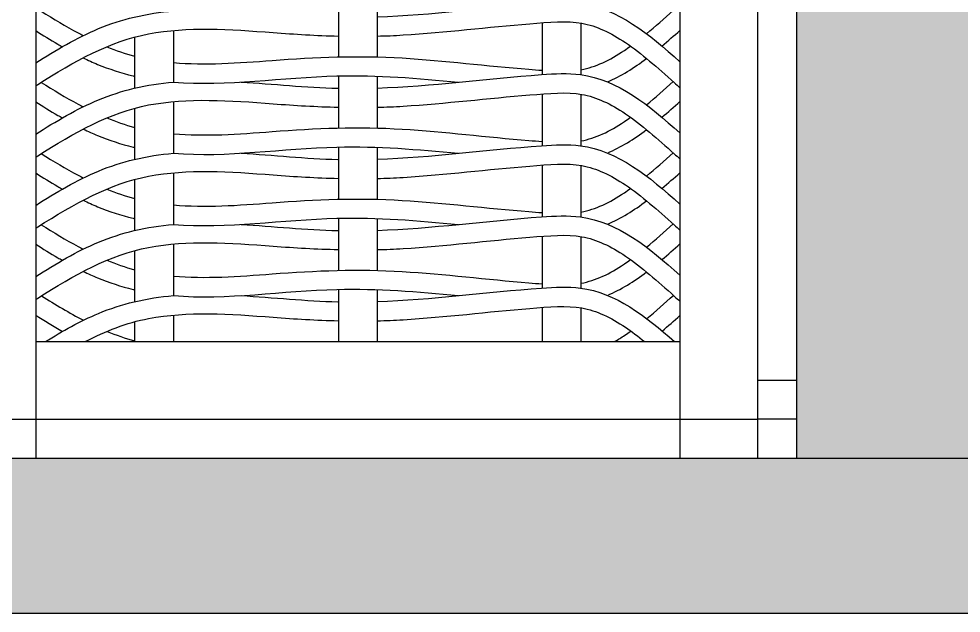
# Model space of a CAD drawing. Header units: millimetres. Extents: x 3409 to 3822, y 896 to 1108.
# Drawn here: x 3718.662 to 3719.876, y 1037.441 to 1038.207 of the extents above; entities that cross this region are included whole.
import ezdxf

# ---------------------------------------------------------------- set-up
doc = ezdxf.new("R2010")
doc.units = ezdxf.units.MM
for name, color, linetype in [('a-epipla', 8, 'Continuous'), ('a-toixoi', 5, 'Continuous'), ('toixoi_provolh', 150, 'Continuous')]:
    doc.layers.add(name, color=color, linetype=linetype)

msp = doc.modelspace()

# ---------------------------------------------------------------- hatches: boundary and pattern name
at = {"layer": 'a-epipla', "true_color": 0xc7c8ca}
h = msp.add_hatch(color=9, dxfattribs=at)
h.dxf.hatch_style = 1
h.paths.add_polyline_path([(3742.7639, 1037.6405), (3676.9639, 1037.6405), (3676.9639, 1037.4405), (3742.7639, 1037.4405)])
at = {"layer": 'toixoi_provolh', "true_color": 0xa7a8aa}
h = msp.add_hatch(color=253, dxfattribs=at)
h.dxf.hatch_style = 1
h.paths.add_polyline_path([(3716.2639, 1040.6405), (3713.2639, 1040.6405), (3713.2639, 1040.2405), (3716.2639, 1040.2405)])
h.paths.add_polyline_path([(3713.2639, 1040.6405), (3712.8639, 1040.6405), (3712.8639, 1037.6405), (3713.2639, 1037.6405)])
h.paths.add_polyline_path([(3719.6639, 1040.6405), (3716.6639, 1040.6405), (3716.6639, 1040.2405), (3719.6639, 1040.2405)])
h.paths.add_polyline_path([(3716.6639, 1040.6405), (3716.2639, 1040.6405), (3716.2639, 1040.2405), (3716.2639, 1037.6405), (3716.6639, 1037.6405)])
h.paths.add_polyline_path([(3723.0639, 1040.6405), (3720.0639, 1040.6405), (3720.0639, 1040.2405), (3723.0639, 1040.2405)])
h.paths.add_polyline_path([(3720.0639, 1040.6405), (3719.6639, 1040.6405), (3719.6639, 1040.2405), (3719.6639, 1037.6405), (3720.0639, 1037.6405)])
h.paths.add_polyline_path([(3723.4639, 1040.6405), (3723.0639, 1040.6405), (3723.0639, 1040.2405), (3723.0639, 1037.6405), (3723.4639, 1037.6405)])

# ---------------------------------------------------------------- linework, layer by layer
at = {"layer": 'a-epipla'}
for p, q in [((3719.6139, 1040.1905), (3719.6139, 1037.6905)), ((3718.6839, 1040.0905), (3718.6839, 1037.6405)), ((3719.5139, 1040.0905), (3719.5139, 1037.6405)), ((3719.0739, 1038.2249), (3719.0739, 1038.1575)), ((3719.1239, 1038.2245), (3719.1239, 1038.1575)), ((3718.8614, 1038.1917), (3718.8614, 1038.125)), ((3719.3364, 1038.2016), (3719.3364, 1038.1348)), ((3719.3864, 1038.2012), (3719.3864, 1038.1347)), ((3718.8114, 1038.1831), (3718.8114, 1038.1172)), ((3719.0739, 1038.1331), (3719.0739, 1038.0658)), ((3719.1239, 1038.1327), (3719.1239, 1038.0658)), ((3719.3364, 1038.1098), (3719.3364, 1038.0431)), ((3719.3864, 1038.1094), (3719.3864, 1038.043)), ((3718.8614, 1038.0999), (3718.8614, 1038.0333)), ((3718.8114, 1038.0914), (3718.8114, 1038.0255)), ((3719.0739, 1038.0414), (3719.0739, 1037.974)), ((3719.1239, 1038.041), (3719.1239, 1037.9741)), ((3719.3364, 1038.0181), (3719.3364, 1037.9513)), ((3719.3864, 1038.0177), (3719.3864, 1037.9512)), ((3718.8114, 1037.9996), (3718.8114, 1037.9338)), ((3718.8614, 1038.0082), (3718.8614, 1037.9415)), ((3719.0739, 1037.9496), (3719.0739, 1037.8823)), ((3719.1239, 1037.9492), (3719.1239, 1037.8823)), ((3719.3364, 1037.9263), (3719.3364, 1037.8596)), ((3719.3864, 1037.9259), (3719.3864, 1037.8595)), ((3718.8614, 1037.9164), (3718.8614, 1037.8498)), ((3718.8114, 1037.9079), (3718.8114, 1037.842)), ((3719.0739, 1037.8579), (3719.0739, 1037.7905)), ((3719.1239, 1037.8575), (3719.1239, 1037.7905)), ((3719.3364, 1037.8346), (3719.3364, 1037.7905)), ((3719.3864, 1037.8342), (3719.3864, 1037.7905)), ((3718.8114, 1037.8161), (3718.8114, 1037.7905)), ((3718.8614, 1037.8247), (3718.8614, 1037.7905)), ((3718.6839, 1037.7905), (3719.5139, 1037.7905)), ((3719.6639, 1037.7405), (3719.6139, 1037.7405)), ((3716.7139, 1037.6905), (3719.6139, 1037.6905)), ((3719.6639, 1037.6905), (3719.6139, 1037.6905)), ((3719.6139, 1037.6905), (3719.6139, 1037.6405))]:
    msp.add_line(p, q, dxfattribs=at)
for points, knots in [([(3719.1239, 1038.2092), (3719.1944, 1038.2116), (3719.2804, 1038.2238), (3719.4203, 1038.2314), (3719.4742, 1038.1868), (3719.5139, 1038.1514)], [0.4662693, 0.4662693, 0.4662693, 0.4662693, 0.6786549, 0.7286549, 0.877812, 0.877812, 0.877812, 0.877812]), ([(3718.6839, 1038.1497), (3718.7101, 1038.1662), (3718.7503, 1038.1905), (3718.8117, 1038.2105), (3718.8444, 1038.2153), (3718.8614, 1038.2168)], [0.0125232, 0.0125232, 0.0125232, 0.0125232, 0.1049264, 0.1530593, 0.2047826, 0.2047826, 0.2047826, 0.2047826]), ([(3718.6911, 1038.2164), (3718.707, 1038.2064), (3718.7228, 1038.1969), (3718.7386, 1038.1884), (3718.7408, 1038.1872), (3718.743, 1038.1861), (3718.7451, 1038.185)], [0.00678697, 0.00678697, 0.00678697, 0.00678697, 0.06344334, 0.06344334, 0.06344334, 0.07121295, 0.07121295, 0.07121295, 0.07121295]), ([(3719.1239, 1038.1844), (3719.1351, 1038.1846), (3719.1462, 1038.1851), (3719.2124, 1038.1892), (3719.2664, 1038.1959), (3719.345, 1038.2023), (3719.3687, 1038.2044), (3719.4064, 1038.1975), (3719.4249, 1038.1887), (3719.4643, 1038.1621), (3719.4851, 1038.1436), (3719.5066, 1038.1244), (3719.509, 1038.1222), (3719.5114, 1038.12), (3719.5139, 1038.1178)], [0.4655013, 0.4655013, 0.4655013, 0.4655013, 0.498274, 0.498274, 0.6616991, 0.6616991, 0.7352337, 0.7352337, 0.8087683, 0.8087683, 0.8895351, 0.8895351, 0.8895351, 0.8986667, 0.8986667, 0.8986667, 0.8986667]), ([(3718.6839, 1038.1202), (3718.6848, 1038.1207), (3718.6857, 1038.1213), (3718.6866, 1038.1219), (3718.734, 1038.1519), (3718.7792, 1038.1777), (3718.8796, 1038.1968), (3718.9337, 1038.1932), (3719.0176, 1038.1868), (3719.0457, 1038.1851), (3719.0739, 1038.1844)], [-0.0032083, -0.0032083, -0.0032083, -0.0032083, 0, 0, 0, 0.1674245, 0.1674245, 0.3348489, 0.3348489, 0.4168796, 0.4168796, 0.4168796, 0.4168796]), ([(3718.6839, 1038.1914), (3718.6933, 1038.1854), (3718.7028, 1038.1796), (3718.7124, 1038.174), (3718.7144, 1038.1728), (3718.7163, 1038.1717), (3718.7183, 1038.1706)], [0.01406967, 0.01406967, 0.01406967, 0.01406967, 0.04740122, 0.04740122, 0.04740122, 0.05413463, 0.05413463, 0.05413463, 0.05413463]), ([(3719.3864, 1038.141), (3719.4052, 1038.1445), (3719.4236, 1038.1532), (3719.445, 1038.1677), (3719.4476, 1038.1695), (3719.4503, 1038.1714)], [0.73539871, 0.73539871, 0.73539871, 0.73539871, 0.80876826, 0.80876826, 0.81911219, 0.81911219, 0.81911219, 0.81911219]), ([(3718.7452, 1038.1563), (3718.7513, 1038.1533), (3718.772, 1038.1439), (3718.7945, 1038.1366), (3718.8107, 1038.1328), (3718.8114, 1038.1326)], [0.08463791, 0.08463791, 0.08463791, 0.08463791, 0.10492637, 0.15305927, 0.15507122, 0.15507122, 0.15507122, 0.15507122]), ([(3718.8614, 1038.1502), (3718.9019, 1038.1467), (3718.9446, 1038.1496), (3719.0436, 1038.1573), (3719.1008, 1038.1596), (3719.2111, 1038.1527), (3719.2651, 1038.146), (3719.3251, 1038.1411), (3719.3308, 1038.1407), (3719.3364, 1038.1403)], [0.2038605, 0.2038605, 0.2038605, 0.2038605, 0.3348489, 0.3348489, 0.498274, 0.498274, 0.6616991, 0.6616991, 0.6790294, 0.6790294, 0.6790294, 0.6790294]), ([(3718.8614, 1038.125), (3718.9305, 1038.1194), (3719.0556, 1038.1402), (3719.1763, 1038.1301), (3719.2285, 1038.125)], [0.2060573, 0.2060573, 0.2060573, 0.2060573, 0.4155593, 0.5729024, 0.5729024, 0.5729024, 0.5729024]), ([(3719.1239, 1038.1174), (3719.1944, 1038.1198), (3719.2804, 1038.132), (3719.4203, 1038.1397), (3719.4742, 1038.095), (3719.5139, 1038.0596)], [0.4662693, 0.4662693, 0.4662693, 0.4662693, 0.6786549, 0.7286549, 0.877812, 0.877812, 0.877812, 0.877812]), ([(3718.6839, 1038.058), (3718.7101, 1038.0745), (3718.7503, 1038.0987), (3718.8117, 1038.1188), (3718.8444, 1038.1236), (3718.8614, 1038.125)], [0.0125232, 0.0125232, 0.0125232, 0.0125232, 0.1049264, 0.1530593, 0.2047826, 0.2047826, 0.2047826, 0.2047826]), ([(3718.6911, 1038.1247), (3718.707, 1038.1147), (3718.7228, 1038.1052), (3718.7386, 1038.0967), (3718.7408, 1038.0955), (3718.743, 1038.0944), (3718.7451, 1038.0932)], [0.00678697, 0.00678697, 0.00678697, 0.00678697, 0.06344334, 0.06344334, 0.06344334, 0.07121295, 0.07121295, 0.07121295, 0.07121295]), ([(3718.9485, 1038.1251), (3718.99, 1038.1227), (3719.0321, 1038.1181), (3719.0737, 1038.1171), (3719.0739, 1038.1171)], [0.2917847, 0.2917847, 0.2917847, 0.2917847, 0.4155593, 0.4161946, 0.4161946, 0.4161946, 0.4161946]), ([(3719.1239, 1038.0926), (3719.1351, 1038.0929), (3719.1462, 1038.0933), (3719.2124, 1038.0975), (3719.2664, 1038.1042), (3719.345, 1038.1105), (3719.3687, 1038.1127), (3719.4064, 1038.1058), (3719.4249, 1038.097), (3719.4643, 1038.0704), (3719.4851, 1038.0519), (3719.5066, 1038.0326), (3719.509, 1038.0305), (3719.5114, 1038.0283), (3719.5139, 1038.0261)], [0.4655013, 0.4655013, 0.4655013, 0.4655013, 0.498274, 0.498274, 0.6616991, 0.6616991, 0.7352337, 0.7352337, 0.8087683, 0.8087683, 0.8895351, 0.8895351, 0.8895351, 0.8986667, 0.8986667, 0.8986667, 0.8986667]), ([(3718.6839, 1038.0284), (3718.6848, 1038.029), (3718.6857, 1038.0296), (3718.6866, 1038.0301), (3718.734, 1038.0601), (3718.7792, 1038.086), (3718.8796, 1038.1051), (3718.9337, 1038.1015), (3719.0176, 1038.095), (3719.0457, 1038.0934), (3719.0739, 1038.0927)], [-0.0032083, -0.0032083, -0.0032083, -0.0032083, 0, 0, 0, 0.1674245, 0.1674245, 0.3348489, 0.3348489, 0.4168796, 0.4168796, 0.4168796, 0.4168796]), ([(3718.6839, 1038.0996), (3718.6933, 1038.0937), (3718.7028, 1038.0878), (3718.7124, 1038.0822), (3718.7144, 1038.0811), (3718.7163, 1038.08), (3718.7183, 1038.0788)], [0.01406967, 0.01406967, 0.01406967, 0.01406967, 0.04740122, 0.04740122, 0.04740122, 0.05413463, 0.05413463, 0.05413463, 0.05413463]), ([(3719.3864, 1038.0493), (3719.4052, 1038.0527), (3719.4236, 1038.0615), (3719.445, 1038.0759), (3719.4476, 1038.0778), (3719.4503, 1038.0797)], [0.73539871, 0.73539871, 0.73539871, 0.73539871, 0.80876826, 0.80876826, 0.81911219, 0.81911219, 0.81911219, 0.81911219]), ([(3718.7452, 1038.0646), (3718.7513, 1038.0616), (3718.772, 1038.0522), (3718.7945, 1038.0449), (3718.8107, 1038.041), (3718.8114, 1038.0409)], [0.08463791, 0.08463791, 0.08463791, 0.08463791, 0.10492637, 0.15305927, 0.15507122, 0.15507122, 0.15507122, 0.15507122]), ([(3718.8614, 1038.0584), (3718.9019, 1038.055), (3718.9446, 1038.0579), (3719.0436, 1038.0656), (3719.1008, 1038.0679), (3719.2111, 1038.061), (3719.2651, 1038.0542), (3719.3251, 1038.0494), (3719.3308, 1038.0489), (3719.3364, 1038.0485)], [0.2038605, 0.2038605, 0.2038605, 0.2038605, 0.3348489, 0.3348489, 0.498274, 0.498274, 0.6616991, 0.6616991, 0.6790294, 0.6790294, 0.6790294, 0.6790294]), ([(3718.6839, 1037.9662), (3718.7101, 1037.9827), (3718.7503, 1038.007), (3718.8117, 1038.027), (3718.8444, 1038.0319), (3718.8614, 1038.0333)], [0.0125232, 0.0125232, 0.0125232, 0.0125232, 0.1049264, 0.1530593, 0.2047826, 0.2047826, 0.2047826, 0.2047826]), ([(3718.8614, 1038.0333), (3718.9305, 1038.0277), (3719.0556, 1038.0485), (3719.1763, 1038.0383), (3719.2285, 1038.0333)], [0.2060573, 0.2060573, 0.2060573, 0.2060573, 0.4155593, 0.5729024, 0.5729024, 0.5729024, 0.5729024]), ([(3718.9485, 1038.0334), (3718.99, 1038.031), (3719.0321, 1038.0264), (3719.0737, 1038.0253), (3719.0739, 1038.0253)], [0.2917847, 0.2917847, 0.2917847, 0.2917847, 0.4155593, 0.4161946, 0.4161946, 0.4161946, 0.4161946]), ([(3719.1239, 1038.0257), (3719.1944, 1038.0281), (3719.2804, 1038.0403), (3719.4203, 1038.0479), (3719.4742, 1038.0033), (3719.5139, 1037.9679)], [0.4662693, 0.4662693, 0.4662693, 0.4662693, 0.6786549, 0.7286549, 0.877812, 0.877812, 0.877812, 0.877812]), ([(3718.6911, 1038.0329), (3718.707, 1038.0229), (3718.7228, 1038.0134), (3718.7386, 1038.0049), (3718.7408, 1038.0038), (3718.743, 1038.0026), (3718.7451, 1038.0015)], [0.00678697, 0.00678697, 0.00678697, 0.00678697, 0.06344334, 0.06344334, 0.06344334, 0.07121295, 0.07121295, 0.07121295, 0.07121295]), ([(3718.6839, 1037.9367), (3718.6848, 1037.9372), (3718.6857, 1037.9378), (3718.6866, 1037.9384), (3718.734, 1037.9684), (3718.7792, 1037.9942), (3718.8796, 1038.0133), (3718.9337, 1038.0098), (3719.0176, 1038.0033), (3719.0457, 1038.0016), (3719.0739, 1038.0009)], [-0.0032083, -0.0032083, -0.0032083, -0.0032083, 0, 0, 0, 0.1674245, 0.1674245, 0.3348489, 0.3348489, 0.4168796, 0.4168796, 0.4168796, 0.4168796]), ([(3719.1239, 1038.0009), (3719.1351, 1038.0011), (3719.1462, 1038.0016), (3719.2124, 1038.0057), (3719.2664, 1038.0125), (3719.345, 1038.0188), (3719.3687, 1038.0209), (3719.4064, 1038.014), (3719.4249, 1038.0052), (3719.4643, 1037.9787), (3719.4851, 1037.9602), (3719.5066, 1037.9409), (3719.509, 1037.9387), (3719.5114, 1037.9365), (3719.5139, 1037.9343)], [0.4655013, 0.4655013, 0.4655013, 0.4655013, 0.498274, 0.498274, 0.6616991, 0.6616991, 0.7352337, 0.7352337, 0.8087683, 0.8087683, 0.8895351, 0.8895351, 0.8895351, 0.8986667, 0.8986667, 0.8986667, 0.8986667]), ([(3718.6839, 1038.0079), (3718.6933, 1038.002), (3718.7028, 1037.9961), (3718.7124, 1037.9905), (3718.7144, 1037.9893), (3718.7163, 1037.9882), (3718.7183, 1037.9871)], [0.01406967, 0.01406967, 0.01406967, 0.01406967, 0.04740122, 0.04740122, 0.04740122, 0.05413463, 0.05413463, 0.05413463, 0.05413463]), ([(3719.3864, 1037.9575), (3719.4052, 1037.961), (3719.4236, 1037.9697), (3719.445, 1037.9842), (3719.4476, 1037.986), (3719.4503, 1037.988)], [0.73539871, 0.73539871, 0.73539871, 0.73539871, 0.80876826, 0.80876826, 0.81911219, 0.81911219, 0.81911219, 0.81911219]), ([(3718.7452, 1037.9728), (3718.7513, 1037.9699), (3718.772, 1037.9604), (3718.7945, 1037.9531), (3718.8107, 1037.9493), (3718.8114, 1037.9491)], [0.08463791, 0.08463791, 0.08463791, 0.08463791, 0.10492637, 0.15305927, 0.15507122, 0.15507122, 0.15507122, 0.15507122]), ([(3718.8614, 1037.9667), (3718.9019, 1037.9632), (3718.9446, 1037.9661), (3719.0436, 1037.9738), (3719.1008, 1037.9761), (3719.2111, 1037.9692), (3719.2651, 1037.9625), (3719.3251, 1037.9577), (3719.3308, 1037.9572), (3719.3364, 1037.9568)], [0.2038605, 0.2038605, 0.2038605, 0.2038605, 0.3348489, 0.3348489, 0.498274, 0.498274, 0.6616991, 0.6616991, 0.6790294, 0.6790294, 0.6790294, 0.6790294]), ([(3718.8614, 1037.9416), (3718.9305, 1037.936), (3719.0556, 1037.9567), (3719.1763, 1037.9466), (3719.2285, 1037.9415)], [0.2060573, 0.2060573, 0.2060573, 0.2060573, 0.4155593, 0.5729024, 0.5729024, 0.5729024, 0.5729024]), ([(3719.1239, 1037.9339), (3719.1944, 1037.9364), (3719.2804, 1037.9486), (3719.4203, 1037.9562), (3719.4742, 1037.9116), (3719.5139, 1037.8762)], [0.4662693, 0.4662693, 0.4662693, 0.4662693, 0.6786549, 0.7286549, 0.877812, 0.877812, 0.877812, 0.877812]), ([(3718.6839, 1037.8745), (3718.7101, 1037.891), (3718.7503, 1037.9153), (3718.8117, 1037.9353), (3718.8444, 1037.9401), (3718.8614, 1037.9416)], [0.0125232, 0.0125232, 0.0125232, 0.0125232, 0.1049264, 0.1530593, 0.2047826, 0.2047826, 0.2047826, 0.2047826]), ([(3718.6911, 1037.9412), (3718.707, 1037.9312), (3718.7228, 1037.9217), (3718.7386, 1037.9132), (3718.7408, 1037.912), (3718.743, 1037.9109), (3718.7451, 1037.9097)], [0.00678697, 0.00678697, 0.00678697, 0.00678697, 0.06344334, 0.06344334, 0.06344334, 0.07121295, 0.07121295, 0.07121295, 0.07121295]), ([(3718.9485, 1037.9416), (3718.99, 1037.9392), (3719.0321, 1037.9346), (3719.0737, 1037.9336), (3719.0739, 1037.9336)], [0.2917847, 0.2917847, 0.2917847, 0.2917847, 0.4155593, 0.4161946, 0.4161946, 0.4161946, 0.4161946]), ([(3719.1239, 1037.9091), (3719.1351, 1037.9094), (3719.1462, 1037.9098), (3719.2124, 1037.914), (3719.2664, 1037.9207), (3719.345, 1037.9271), (3719.3687, 1037.9292), (3719.4064, 1037.9223), (3719.4249, 1037.9135), (3719.4643, 1037.8869), (3719.4851, 1037.8684), (3719.5066, 1037.8492), (3719.509, 1037.847), (3719.5114, 1037.8448), (3719.5139, 1037.8426)], [0.4655013, 0.4655013, 0.4655013, 0.4655013, 0.498274, 0.498274, 0.6616991, 0.6616991, 0.7352337, 0.7352337, 0.8087683, 0.8087683, 0.8895351, 0.8895351, 0.8895351, 0.8986667, 0.8986667, 0.8986667, 0.8986667]), ([(3718.6839, 1037.8449), (3718.6848, 1037.8455), (3718.6857, 1037.8461), (3718.6866, 1037.8467), (3718.734, 1037.8766), (3718.7792, 1037.9025), (3718.8796, 1037.9216), (3718.9337, 1037.918), (3719.0176, 1037.9115), (3719.0457, 1037.9099), (3719.0739, 1037.9092)], [-0.0032083, -0.0032083, -0.0032083, -0.0032083, 0, 0, 0, 0.1674245, 0.1674245, 0.3348489, 0.3348489, 0.4168796, 0.4168796, 0.4168796, 0.4168796]), ([(3718.6839, 1037.9161), (3718.6933, 1037.9102), (3718.7028, 1037.9043), (3718.7124, 1037.8987), (3718.7144, 1037.8976), (3718.7163, 1037.8965), (3718.7183, 1037.8954)], [0.01406967, 0.01406967, 0.01406967, 0.01406967, 0.04740122, 0.04740122, 0.04740122, 0.05413463, 0.05413463, 0.05413463, 0.05413463]), ([(3719.3864, 1037.8658), (3719.4052, 1037.8692), (3719.4236, 1037.878), (3719.445, 1037.8924), (3719.4476, 1037.8943), (3719.4503, 1037.8962)], [0.73539871, 0.73539871, 0.73539871, 0.73539871, 0.80876826, 0.80876826, 0.81911219, 0.81911219, 0.81911219, 0.81911219]), ([(3718.7452, 1037.8811), (3718.7513, 1037.8781), (3718.772, 1037.8687), (3718.7945, 1037.8614), (3718.8107, 1037.8576), (3718.8114, 1037.8574)], [0.08463791, 0.08463791, 0.08463791, 0.08463791, 0.10492637, 0.15305927, 0.15507122, 0.15507122, 0.15507122, 0.15507122]), ([(3718.8614, 1037.8749), (3718.9019, 1037.8715), (3718.9446, 1037.8744), (3719.0436, 1037.8821), (3719.1008, 1037.8844), (3719.2111, 1037.8775), (3719.2651, 1037.8708), (3719.3251, 1037.8659), (3719.3308, 1037.8654), (3719.3364, 1037.865)], [0.2038605, 0.2038605, 0.2038605, 0.2038605, 0.3348489, 0.3348489, 0.498274, 0.498274, 0.6616991, 0.6616991, 0.6790294, 0.6790294, 0.6790294, 0.6790294]), ([(3718.8614, 1037.8498), (3718.9305, 1037.8442), (3719.0556, 1037.865), (3719.1763, 1037.8549), (3719.2285, 1037.8498)], [0.2060573, 0.2060573, 0.2060573, 0.2060573, 0.4155593, 0.5729024, 0.5729024, 0.5729024, 0.5729024]), ([(3719.1239, 1037.8422), (3719.1944, 1037.8446), (3719.2804, 1037.8568), (3719.4174, 1037.8643), (3719.4695, 1037.8236), (3719.507, 1037.7905)], [0.4662693, 0.4662693, 0.4662693, 0.4662693, 0.6786549, 0.7286549, 0.8691827, 0.8691827, 0.8691827, 0.8691827]), ([(3718.6964, 1037.7905), (3718.7185, 1037.8042), (3718.755, 1037.825), (3718.8117, 1037.8435), (3718.8444, 1037.8484), (3718.8614, 1037.8498)], [0.0271609, 0.0271609, 0.0271609, 0.0271609, 0.1049264, 0.1530593, 0.2047826, 0.2047826, 0.2047826, 0.2047826]), ([(3718.9485, 1037.8499), (3718.99, 1037.8475), (3719.0321, 1037.8429), (3719.0737, 1037.8419), (3719.0739, 1037.8419)], [0.2917847, 0.2917847, 0.2917847, 0.2917847, 0.4155593, 0.4161946, 0.4161946, 0.4161946, 0.4161946]), ([(3718.7475, 1037.7905), (3718.7741, 1037.8042), (3718.8009, 1037.8149), (3718.8796, 1037.8299), (3718.9337, 1037.8263), (3719.0176, 1037.8198), (3719.0457, 1037.8181), (3719.0739, 1037.8175)], [0.0724651, 0.0724651, 0.0724651, 0.0724651, 0.1674245, 0.1674245, 0.3348489, 0.3348489, 0.4168796, 0.4168796, 0.4168796, 0.4168796]), ([(3719.1239, 1037.8174), (3719.1351, 1037.8176), (3719.1462, 1037.8181), (3719.2124, 1037.8222), (3719.2664, 1037.829), (3719.345, 1037.8353), (3719.3687, 1037.8374), (3719.4064, 1037.8305), (3719.4249, 1037.8218), (3719.4519, 1037.8035), (3719.4601, 1037.7973), (3719.4684, 1037.7905)], [0.4655013, 0.4655013, 0.4655013, 0.4655013, 0.498274, 0.498274, 0.6616991, 0.6616991, 0.7352337, 0.7352337, 0.8087683, 0.8087683, 0.8409143, 0.8409143, 0.8409143, 0.8409143]), ([(3719.4297, 1037.7905), (3719.4341, 1037.7931), (3719.4385, 1037.7959), (3719.4455, 1037.8006), (3719.4481, 1037.8024), (3719.4506, 1037.8042)], [0.79137632, 0.79137632, 0.79137632, 0.79137632, 0.80876826, 0.80876826, 0.8187489, 0.8187489, 0.8187489, 0.8187489])]:
    msp.add_open_spline(points, degree=3, knots=knots, dxfattribs=at)
for points in [[(3719.4707, 1038.1874), (3719.4821, 1038.1968), (3719.4936, 1038.2071), (3719.5053, 1038.2175)], [(3719.4907, 1038.1715), (3719.4985, 1038.1781), (3719.5062, 1038.1849), (3719.5139, 1038.1917)], [(3718.7756, 1038.1707), (3718.7874, 1038.1658), (3718.7993, 1038.1617), (3718.8114, 1038.1585)], [(3719.4205, 1038.1254), (3719.438, 1038.1327), (3719.4547, 1038.1433), (3719.4708, 1038.1555)], [(3719.4707, 1038.0957), (3719.4821, 1038.1051), (3719.4936, 1038.1153), (3719.5053, 1038.1258)], [(3719.4907, 1038.0798), (3719.4985, 1038.0863), (3719.5062, 1038.0931), (3719.5139, 1038.1)], [(3718.7756, 1038.0789), (3718.7874, 1038.0741), (3718.7993, 1038.0699), (3718.8114, 1038.0667)], [(3719.4205, 1038.0336), (3719.438, 1038.041), (3719.4547, 1038.0516), (3719.4708, 1038.0638)], [(3719.4707, 1038.0039), (3719.4821, 1038.0133), (3719.4936, 1038.0236), (3719.5053, 1038.0341)], [(3719.4907, 1037.988), (3719.4985, 1037.9946), (3719.5062, 1038.0014), (3719.5139, 1038.0082)], [(3718.7756, 1037.9872), (3718.7874, 1037.9823), (3718.7993, 1037.9782), (3718.8114, 1037.975)], [(3719.4205, 1037.9419), (3719.438, 1037.9493), (3719.4547, 1037.9598), (3719.4708, 1037.972)], [(3719.4707, 1037.9122), (3719.4821, 1037.9216), (3719.4936, 1037.9318), (3719.5053, 1037.9423)], [(3719.4907, 1037.8963), (3719.4985, 1037.9028), (3719.5062, 1037.9096), (3719.5139, 1037.9165)], [(3718.7756, 1037.8955), (3718.7874, 1037.8906), (3718.7993, 1037.8865), (3718.8114, 1037.8832)], [(3719.4205, 1037.8501), (3719.438, 1037.8575), (3719.4547, 1037.8681), (3719.4708, 1037.8803)], [(3718.6913, 1037.8496), (3718.7095, 1037.8382), (3718.7274, 1037.8275), (3718.7454, 1037.8181)], [(3719.4711, 1037.8202), (3719.4826, 1037.8296), (3719.4941, 1037.84), (3719.5059, 1037.8505)], [(3718.6839, 1037.8247), (3718.6953, 1037.8176), (3718.7068, 1037.8105), (3718.7185, 1037.8038)], [(3719.4911, 1037.8042), (3719.4987, 1037.8107), (3719.5063, 1037.8174), (3719.5139, 1037.8241)], [(3718.7759, 1037.8038), (3718.7875, 1037.799), (3718.7993, 1037.7948), (3718.8114, 1037.7916)]]:
    msp.add_open_spline(points, degree=3, dxfattribs=at)
at = {"layer": 'a-toixoi'}
for p, q in [((3676.9639, 1037.6405), (3742.7639, 1037.6405)), ((3676.3639, 1037.4405), (3743.3639, 1037.4405))]:
    msp.add_line(p, q, dxfattribs=at)
at = {"layer": 'toixoi_provolh'}
msp.add_line((3719.6639, 1040.6405), (3719.6639, 1037.6405), dxfattribs=at)

doc.saveas('drawing.dxf')
